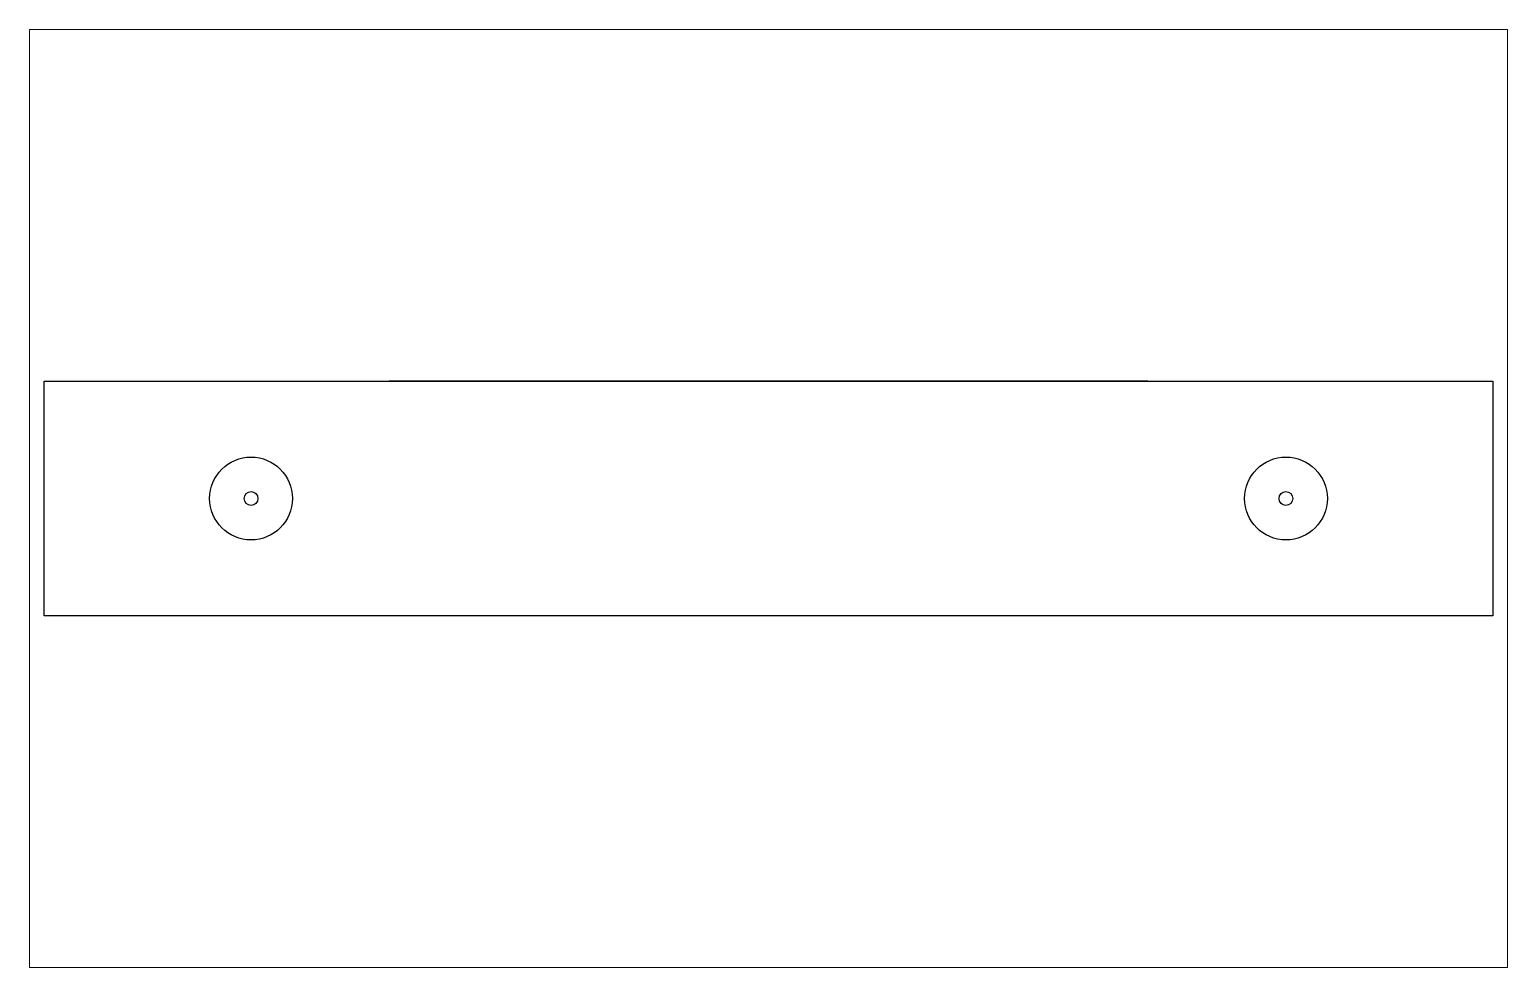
# Paper-space layout 'Sheet1' of a CAD drawing. Header units: millimetres. Extents: x 40 to 364, y 26 to 231.
# The model-space entities are those that its viewports show. They can reach past a viewport. Long polylines and large blocks are cut down to what shows.
import ezdxf

# ---------------------------------------------------------------- set-up
doc = ezdxf.new("R2010")
doc.units = ezdxf.units.MM

msp = doc.modelspace()

# ---------------------------------------------------------------- linework, layer by layer
for points in [[(0, 0), (0, 17), (105, 17), (105, 0)], [(25, 17), (25, 17), (80, 17), (80, 17)]]:
    msp.add_lwpolyline(points, close=True)
for centre, radius in [((15, 8.5), 3), ((90, 8.5), 3), ((15, 8.5), 0.5), ((90, 8.5), 0.5)]:
    msp.add_circle(centre, radius)

psp = doc.layouts.new('Sheet1')

# ---------------------------------------------------------------- viewports
at = {"layer": '0'}
psp.add_viewport(center=(202.5, 128.5), size=(324, 205.6), view_center_point=(52.5, 8.5), view_height=67.96222, dxfattribs=at)

doc.saveas('drawing.dxf')
